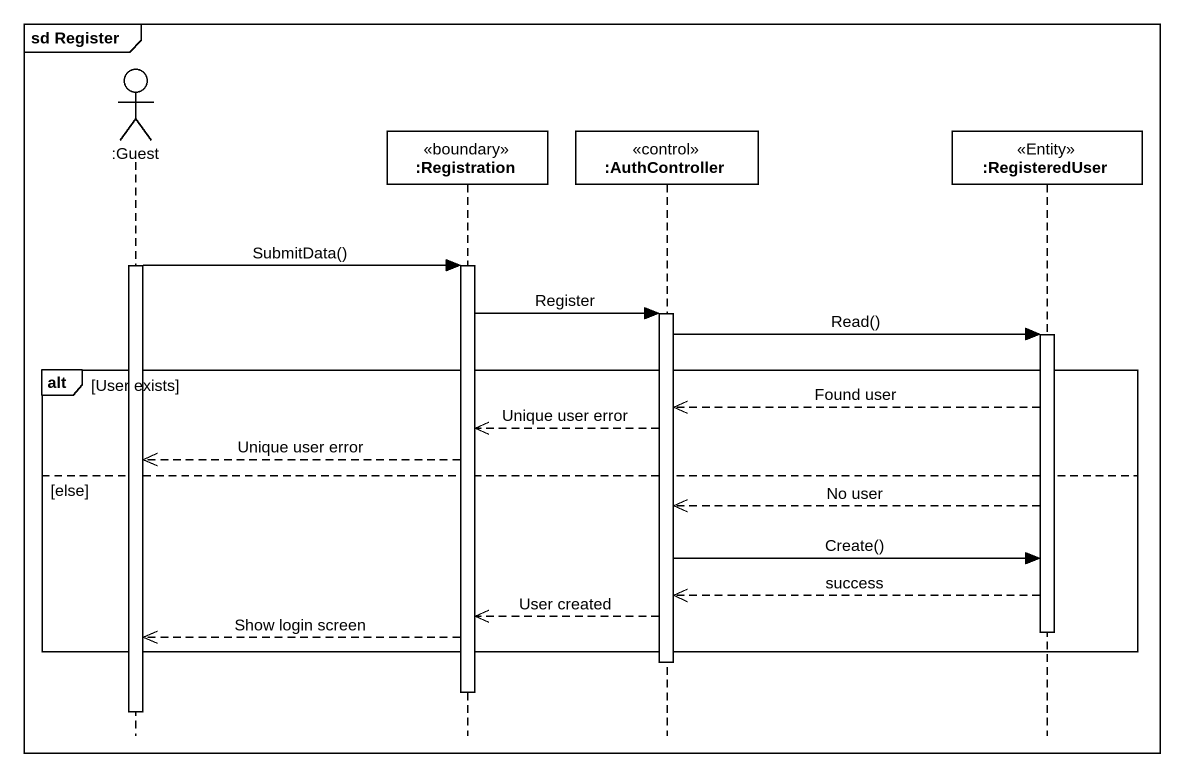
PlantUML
@startuml
mainframe sd Register
hide footbox
actor ":Guest" as Guest
participant ":Registration" as Registration <<boundary>>
participant ":AuthController" as AuthController <<control>>
participant ":RegisteredUser" as RegisteredUser <<Entity>>

activate Guest
Guest -> Registration : SubmitData()
activate Registration
Registration -> AuthController : Register
activate AuthController
AuthController -> RegisteredUser : Read()
activate RegisteredUser
alt User exists
  RegisteredUser -->> AuthController : Found user
  AuthController -->> Registration : Unique user error
  Registration -->> Guest : Unique user error
else else
  RegisteredUser -->> AuthController : No user
  AuthController -> RegisteredUser : Create()
  RegisteredUser -->> AuthController : success
  AuthController -->> Registration : User created
  deactivate RegisteredUser
  Registration -->> Guest : Show login screen
end
deactivate AuthController
deactivate Registration
deactivate Guest
@enduml
